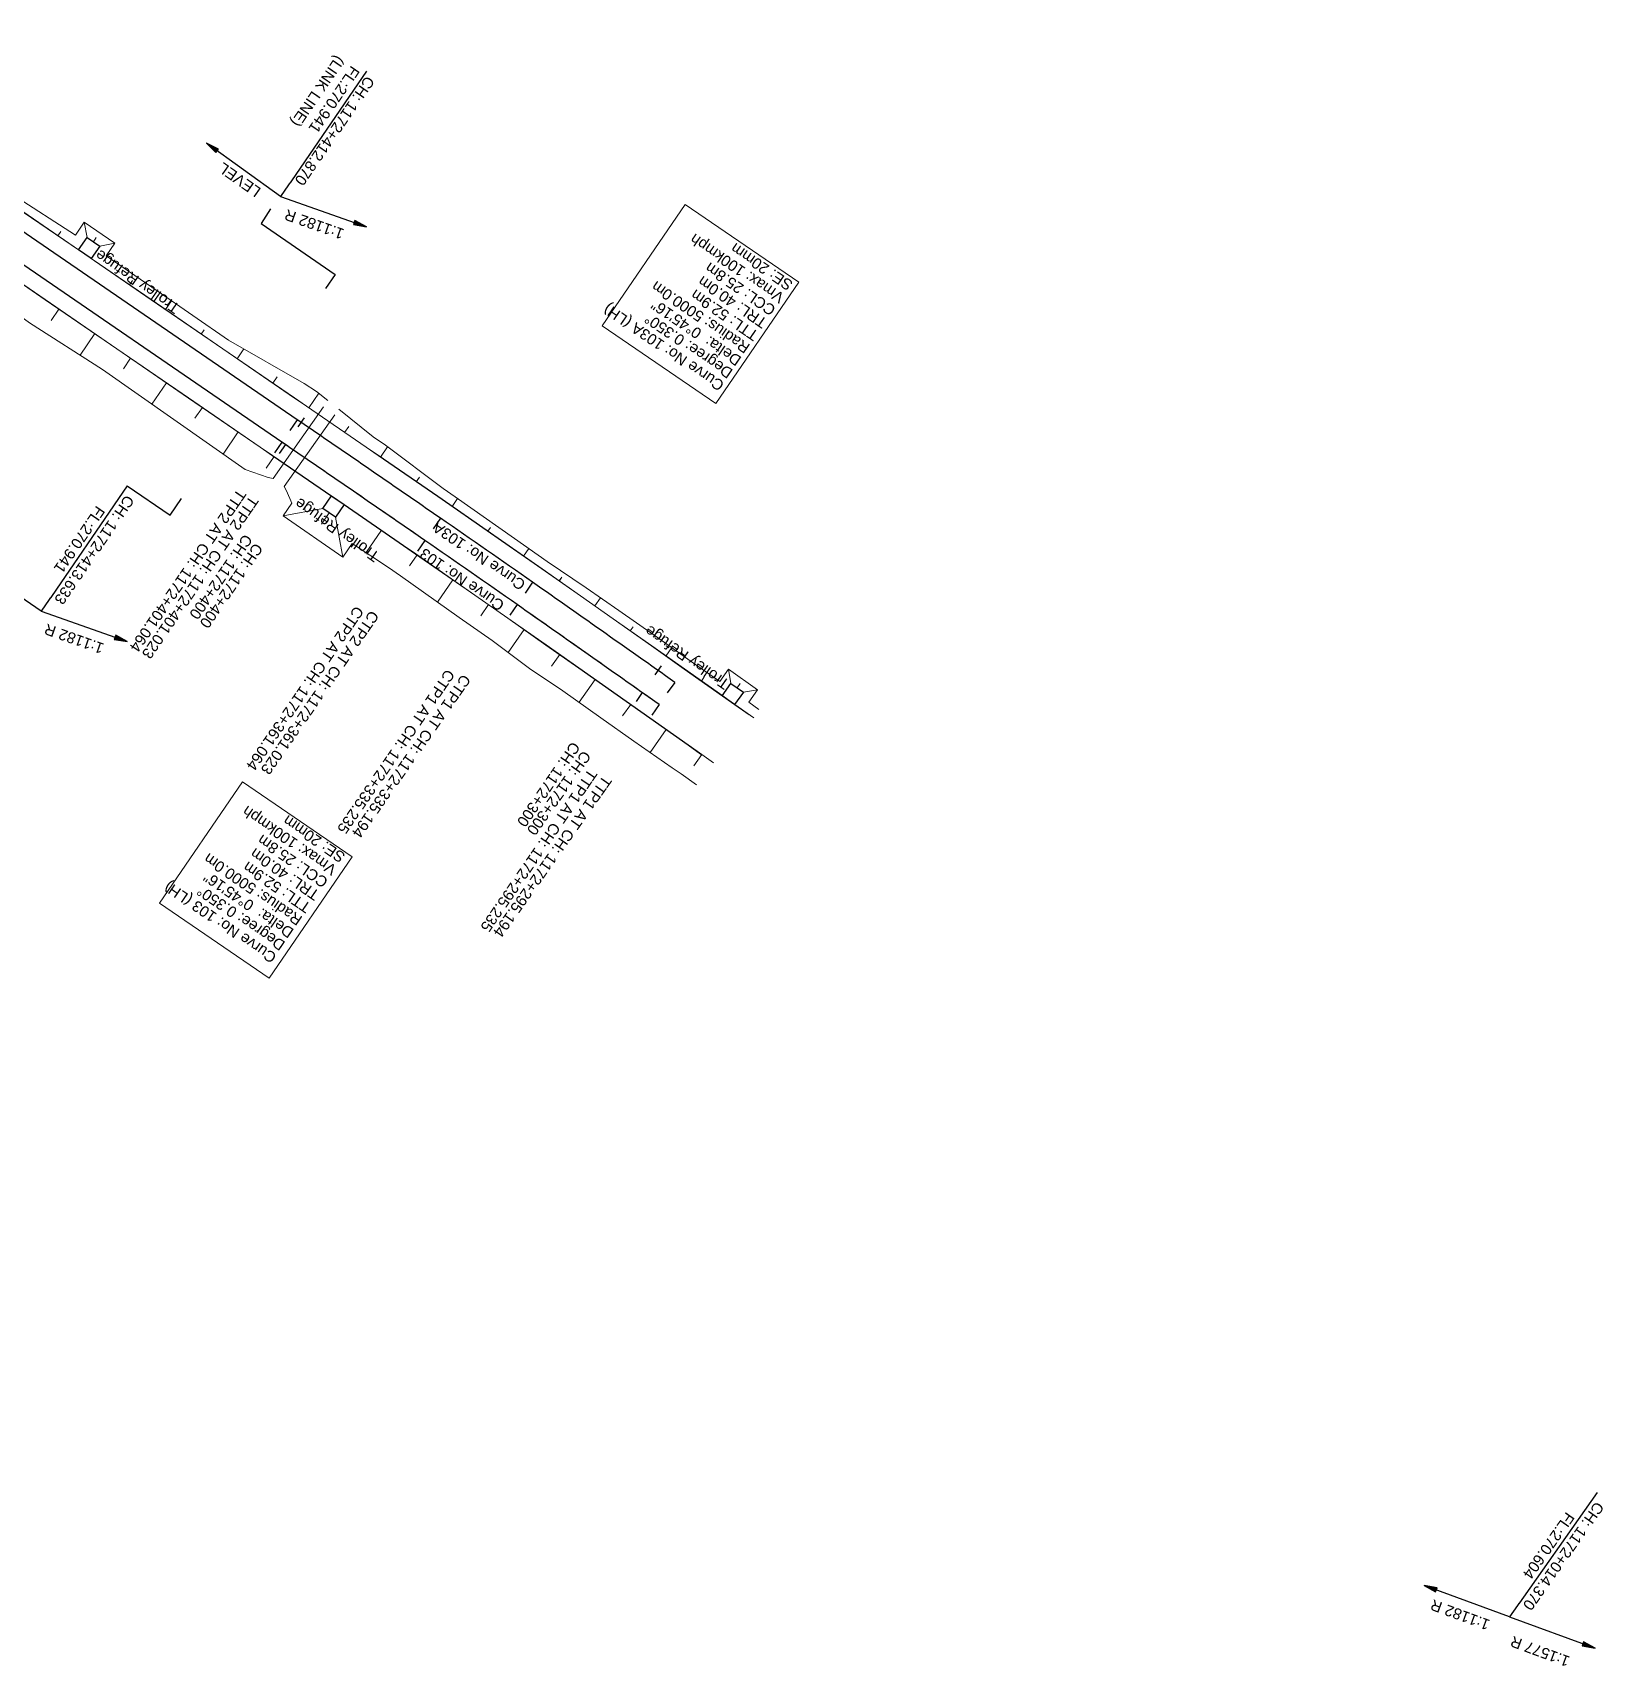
# Model space of a CAD drawing. Header units: metres. Extents: x 646784 to 658818, y 3369438 to 3378376.
# Drawn here: x 658456.6 to 658818.5, y 3369437.9 to 3369813.8 of the extents above; entities that cross this region are included whole.
import ezdxf

# ---------------------------------------------------------------- set-up
doc = ezdxf.new("R2010")
doc.units = ezdxf.units.M
doc.header["$MEASUREMENT"] = 0
doc.linetypes.add('CENTER2', pattern=[1.125, 0.75, -0.125, 0.125, -0.125])
for name, color, linetype, lineweight in [('C-ALIG-DG-SPIRAL', 1, 'CENTER2', 70), ('C-ALIG-LABL-DG', 1, 'Continuous', 25), ('C-ALIG-LABL-DG-MARK', 1, 'Continuous', 25), ('Proposed Curve_Details', 10, 'Continuous', 0), ('Proposed Curve_Details Connecting line', 10, 'Continuous', 0), ('PROPOSED DFCC TOE LINE', 239, 'Continuous', 0), ('PROPOSED DFCC TOE SLOPES', 239, 'Continuous', 0), ('PROPOSED DFCC TRACK', 1, 'Continuous', 0)]:
    doc.layers.add(name, color=color, linetype=linetype, lineweight=lineweight)
for name, color, linetype in [('LINK LINE', 190, 'Continuous'), ('PROPOSED DFCC FORMATION LINE', 187, 'Continuous'), ('Trolley Refuse', 10, 'Continuous')]:
    doc.layers.add(name, color=color, linetype=linetype)
doc.styles.add('Arial', font='arial.ttf')
doc.styles.add('Style-Arial', font='arial.ttf')

# ---------------------------------------------------------------- blocks, each defined once
blk = doc.blocks.new('Direction')
h = blk.add_hatch(color=256)
h.dxf.hatch_style = 1
h.paths.add_polyline_path([(-5.537, 0), (-4.745, -0.129), (-4.745, 0.135)])
blk.add_lwpolyline([(-5.537, 0), (-4.745, -0.129), (-4.745, 0.135)], close=True)
blk.add_lwpolyline([(0, 0), (-5.537, 0)])
blk = doc.blocks.new('Tick Hor')
blk.add_lwpolyline([(-0.5, 0), (0.5, 0)])

msp = doc.modelspace()

# ---------------------------------------------------------------- linework, layer by layer
at = {"layer": 'C-ALIG-LABL-DG', "color": 1, "linetype": 'Continuous', "lineweight": 25}
for p, q in [((658514.7316, 3369719.1123), (658513.3183, 3369717.0502)), ((658596.8558, 3369662.056), (658595.4155, 3369660.0126))]:
    msp.add_line(p, q, dxfattribs=at)
at = {"layer": 'C-ALIG-LABL-DG-MARK', "color": 1, "linetype": 'Continuous', "lineweight": 25}
for p, q in [((658513.8881, 3369719.6904), (658512.1921, 3369717.2159)), ((658546.8518, 3369697.0323), (658545.1459, 3369694.5646)), ((658568.0598, 3369682.2901), (658566.3412, 3369679.8312)), ((658600.7838, 3369659.2871), (658599.0554, 3369656.8351))]:
    msp.add_line(p, q, dxfattribs=at)
at = {"layer": 'LINK LINE', "linetype": 'Continuous', "lineweight": 30}
for p, q in [((658517.4554, 3369724.8226), (658515.7594, 3369722.348)), ((658550.4191, 3369702.1644), (658548.7132, 3369699.6967)), ((658571.6272, 3369687.4222), (658569.9085, 3369684.9633)), ((658604.3512, 3369664.4192), (658602.6227, 3369661.9672))]:
    msp.add_line(p, q, dxfattribs=at)
at = {"layer": 'LINK LINE', "linetype": 'Continuous', "lineweight": 30, "flags": 128}
msp.add_lwpolyline([(658517.4554, 3369724.8226), (658398.9816, 3369806.0251)], dxfattribs=at)
at = {"layer": 'LINK LINE', "color": 190, "lineweight": 0, "flags": 128}
msp.add_lwpolyline([(658451.8926, 3369776.6276), (658466.4242, 3369767.3036), (658468.4463, 3369770.2539), (658475.4847, 3369765.4298), (658473.4987, 3369762.5323), (658485.1926, 3369754.46), (658501.6501, 3369743.0954), (658519.0775, 3369733.1458), (658521.9127, 3369731.3248), (658524.4846, 3369729.2738)], dxfattribs=at)
at = {"layer": 'LINK LINE', "color": 190, "linetype": 'Continuous', "lineweight": 0, "flags": 128}
for points in [[(658462.3705, 3369767.1243), (658463.0323, 3369768.0898)], [(658469.0993, 3369766.7555), (658468.4463, 3369770.2539)], [(658470.5428, 3369765.7662), (658471.2046, 3369766.7317)], [(658471.9863, 3369764.7768), (658475.4847, 3369765.4298)], [(658478.8675, 3369755.8172), (658479.5675, 3369756.8385)], [(658487.1159, 3369750.1637), (658488.4968, 3369752.1783)], [(658495.3644, 3369744.5101), (658496.045, 3369745.5031)], [(658503.6129, 3369738.8566), (658505.149, 3369741.0978)], [(658511.8614, 3369733.203), (658512.8621, 3369734.663)], [(658511.8614, 3369733.203), (658512.8621, 3369734.663)], [(658520.1098, 3369727.5493), (658522.4202, 3369730.9201)], [(658520.1105, 3369727.5489), (658522.4216, 3369730.919)], [(658528.3577, 3369721.8934), (658529.3089, 3369723.2806)], [(658528.3587, 3369721.8927), (658529.3103, 3369723.2795)], [(658536.604, 3369716.2346), (658538.2437, 3369718.624)], [(658536.6087, 3369716.2314), (658538.2517, 3369718.618)], [(658544.8455, 3369710.5609), (658545.5541, 3369711.5901)], [(658544.8479, 3369710.5592), (658545.5572, 3369711.5879)], [(658553.0803, 3369704.8823), (658554.3372, 3369706.7051)], [(658553.089, 3369704.8763), (658554.351, 3369706.6953)], [(658561.3053, 3369699.1761), (658561.9132, 3369700.0524)], [(658561.3085, 3369699.1739), (658561.9173, 3369700.0495)], [(658569.5189, 3369693.4652), (658570.7165, 3369695.1876)], [(658569.5265, 3369693.4599), (658570.7283, 3369695.1794)], [(658577.7228, 3369687.731), (658578.3439, 3369688.6196)], [(658577.7277, 3369687.7276), (658578.3502, 3369688.6153)], [(658585.9149, 3369681.9858), (658587.2204, 3369683.8472)], [(658585.9191, 3369681.9828), (658587.2271, 3369683.8426)], [(658594.0985, 3369676.2299), (658594.7744, 3369677.1907)], [(658594.1007, 3369676.2283), (658594.7772, 3369677.1888)], [(658602.2761, 3369670.4697), (658603.6367, 3369672.4013)], [(658602.2771, 3369670.469), (658603.6383, 3369672.4001)], [(658610.4506, 3369664.7076), (658611.1254, 3369665.6648)], [(658610.4507, 3369664.7075), (658611.1255, 3369665.6647)], [(658617.2658, 3369664.1856), (658616.7032, 3369667.4362)], [(658618.696, 3369663.1774), (658619.3707, 3369664.1346)], [(658618.6961, 3369663.1773), (658619.3709, 3369664.1345)], [(658620.1265, 3369662.169), (658623.3772, 3369662.7315)]]:
    msp.add_lwpolyline(points, dxfattribs=at)
at = {"layer": 'LINK LINE', "linetype": 'Continuous', "lineweight": 30, "flags": 128}
for points in [[(658469.0993, 3369766.7555), (658471.9863, 3369764.7768), (658470.0076, 3369761.8898), (658467.1206, 3369763.8686)], [(658617.2658, 3369664.1856), (658620.1265, 3369662.169), (658618.1099, 3369659.3083), (658615.2492, 3369661.3249)]]:
    msp.add_lwpolyline(points, close=True, dxfattribs=at)
msp.add_lwpolyline([(658604.3512, 3369664.4192), (658603.2966, 3369665.1626), (658602.2419, 3369665.9061), (658601.1873, 3369666.6495), (658600.1326, 3369667.3929), (658599.0779, 3369668.1362), (658598.0232, 3369668.8795), (658596.9685, 3369669.6228), (658595.9137, 3369670.366), (658594.8588, 3369671.1091), (658593.8039, 3369671.8521), (658592.749, 3369672.5951), (658591.6939, 3369673.3379), (658590.6388, 3369674.0807), (658589.5836, 3369674.8233), (658588.5284, 3369675.5659), (658587.473, 3369676.3082), (658586.4175, 3369677.0505), (658585.3619, 3369677.7926), (658584.3063, 3369678.5345), (658583.2505, 3369679.2763), (658582.1945, 3369680.0179), (658581.1385, 3369680.7593), (658580.0823, 3369681.5005), (658579.026, 3369682.2415), (658577.9695, 3369682.9823), (658576.9129, 3369683.7229), (658575.8561, 3369684.4632), (658574.7991, 3369685.2034), (658573.742, 3369685.9432), (658572.6847, 3369686.6828), (658571.6272, 3369687.4222, 0.00129143), (658550.4191, 3369702.1644), (658549.3576, 3369702.898), (658548.296, 3369703.6314), (658547.2341, 3369704.3644), (658546.1721, 3369705.0973), (658545.1099, 3369705.8299), (658544.0476, 3369706.5622), (658542.9851, 3369707.2944), (658541.9224, 3369708.0263), (658540.8597, 3369708.7581), (658539.7968, 3369709.4896), (658538.7337, 3369710.2209), (658537.6705, 3369710.9521), (658536.6073, 3369711.6831), (658535.5439, 3369712.414), (658534.4804, 3369713.1447), (658533.4168, 3369713.8752), (658532.3531, 3369714.6056), (658531.2894, 3369715.3359), (658530.2255, 3369716.0661), (658529.1616, 3369716.7962), (658528.0976, 3369717.5262), (658527.0336, 3369718.2561), (658525.9695, 3369718.9859), (658524.9053, 3369719.7156), (658523.8411, 3369720.4453), (658522.7769, 3369721.1749), (658521.7126, 3369721.9045), (658520.6483, 3369722.634), (658519.584, 3369723.3636), (658518.5197, 3369724.0931), (658517.4554, 3369724.8226)], format="xyb", dxfattribs=at)
at = {"layer": 'Proposed Curve_Details'}
msp.add_lwpolyline([(658530.0631, 3369624.3128), (658510.962, 3369596.3871), (658485.7569, 3369613.6273), (658504.858, 3369641.553)], close=True, dxfattribs=at)
at = {"layer": 'Proposed Curve_Details Connecting line', "color": 190}
msp.add_lwpolyline([(658632.9265, 3369756.4502), (658613.8255, 3369728.5245), (658587.6332, 3369746.4399), (658606.7343, 3369774.3656)], close=True, dxfattribs=at)
at = {"layer": 'PROPOSED DFCC FORMATION LINE', "lineweight": 0, "flags": 128}
for points in [[(658621.4621, 3369656.9453), (658617.3985, 3369659.8098), (658615.3421, 3369661.2594), (658606.5116, 3369667.4843), (658598.9944, 3369672.7827), (658590.1581, 3369679.0043), (658582.6303, 3369684.2937), (658573.7753, 3369690.4959), (658566.2275, 3369695.7612), (658552.552, 3369705.2488), (658549.7788, 3369707.1645), (658536.0722, 3369716.6007), (658533.2947, 3369718.5079), (658519.5759, 3369727.9154), (658516.7977, 3369729.8196), (658500.3008, 3369741.1267), (658483.8038, 3369752.4338), (658467.3069, 3369763.7409), (658450.8099, 3369775.048)], [(658622.5019, 3369656.2735), (658617.4273, 3369659.8507), (658615.3709, 3369661.3003), (658606.5404, 3369667.5252), (658599.0232, 3369672.8235), (658590.1868, 3369679.0452), (658582.659, 3369684.3346), (658573.804, 3369690.5369), (658566.2561, 3369695.8023), (658552.5804, 3369705.2899), (658549.8072, 3369707.2057), (658536.1005, 3369716.6419), (658533.323, 3369718.5491), (658519.6042, 3369727.9567), (658516.826, 3369729.8609), (658500.3291, 3369741.168), (658483.8321, 3369752.475), (658467.3351, 3369763.7821), (658450.8382, 3369775.0892)], [(658610.5154, 3369647.7778), (658609.4475, 3369648.5306), (658607.391, 3369649.9802), (658598.5942, 3369656.1814), (658591.0447, 3369661.5025), (658582.2468, 3369667.6971), (658574.6924, 3369673.0051), (658565.8826, 3369679.1757), (658558.3125, 3369684.4565), (658544.6913, 3369693.9063), (658541.8883, 3369695.8426), (658528.2301, 3369705.2454), (658525.4206, 3369707.1745), (658511.7401, 3369716.5558), (658508.928, 3369718.4832), (658492.431, 3369729.7903), (658475.9341, 3369741.0974), (658459.4371, 3369752.4045), (658442.9401, 3369763.7116)], [(658613.2865, 3369645.8855), (658609.4763, 3369648.5715), (658607.4199, 3369650.0211), (658598.623, 3369656.2223), (658591.0735, 3369661.5434), (658582.2755, 3369667.738), (658574.7211, 3369673.0461), (658565.9113, 3369679.2167), (658558.341, 3369684.4975), (658544.7197, 3369693.9474), (658541.9167, 3369695.8838), (658528.2584, 3369705.2866), (658525.4489, 3369707.2157), (658511.7684, 3369716.597), (658508.9562, 3369718.5245), (658492.4593, 3369729.8316), (658475.9623, 3369741.1387), (658459.4654, 3369752.4458), (658442.9684, 3369763.7529)]]:
    msp.add_lwpolyline(points, dxfattribs=at)
at = {"layer": 'PROPOSED DFCC TOE LINE', "lineweight": 0}
for points in [[(658510.7737, 3369711.5166), (658505.4362, 3369713.3888), (658489.0517, 3369724.86), (658472.6725, 3369736.3389), (658455.8061, 3369747.1069), (658439.6249, 3369758.8747), (658423.4292, 3369770.6213), (658406.9399, 3369781.9396), (658390.9197, 3369793.9423), (658374.5912, 3369805.4952), (658371.8918, 3369807.1063), (658364.6702, 3369811.7747)], [(658516.2174, 3369705.6232), (658515.0164, 3369708.5026)]]:
    msp.add_lwpolyline(points, dxfattribs=at)
at = {"layer": 'PROPOSED DFCC TOE LINE', "lineweight": 0, "flags": 128}
for points in [[(658526.9975, 3369727.2697), (658534.9536, 3369720.9247), (658537.7274, 3369719.0106), (658551.0631, 3369709.0248), (658553.814, 3369707.0744), (658567.4186, 3369697.4719), (658574.987, 3369692.2295), (658583.9138, 3369686.1227), (658591.4953, 3369680.9054), (658600.3659, 3369674.729), (658607.8594, 3369669.3963), (658614.6934, 3369664.5851), (658616.7032, 3369667.4362), (658623.377, 3369662.7316), (658621.3444, 3369659.8481), (658623.6629, 3369658.1876)], [(658530.1171, 3369696.3808), (658527.9631, 3369693.2437), (658514.204, 3369702.6909), (658516.2174, 3369705.6232)], [(658523.3739, 3369704.3947), (658514.204, 3369702.6909)], [(658526.2593, 3369702.4136), (658527.9631, 3369693.2437)], [(658609.307, 3369640.807), (658605.7945, 3369643.3487), (658603.7281, 3369644.784), (658594.8883, 3369650.9243), (658587.3459, 3369656.2531), (658578.5807, 3369662.4854), (658570.913, 3369667.6194), (658562.3069, 3369674.0599), (658554.7375, 3369679.3217), (658541.2274, 3369688.8957), (658538.4551, 3369690.8693), (658530.1171, 3369696.3808)]]:
    msp.add_lwpolyline(points, dxfattribs=at)
at = {"layer": 'PROPOSED DFCC TOE SLOPES', "linetype": 'Continuous', "lineweight": 0, "flags": 128}
for points in [[(658462.6184, 3369750.2847), (658460.8241, 3369747.6667)], [(658470.8669, 3369744.6311), (658467.463, 3369739.6648)], [(658479.1154, 3369738.9776), (658477.4592, 3369736.5613)], [(658487.3638, 3369733.324), (658483.9927, 3369728.4055)], [(658495.6123, 3369727.6705), (658493.8978, 3369725.169)], [(658503.8608, 3369722.0169), (658500.3755, 3369716.932)], [(658512.1089, 3369716.3635), (658510.2863, 3369713.7051)], [(658524.8166, 3369703.4042), (658523.0047, 3369700.7679)], [(658536.8314, 3369699.3847), (658533.3085, 3369694.2713)], [(658545.0587, 3369693.7122), (658543.3108, 3369691.1851)], [(658553.269, 3369688.0163), (658549.7067, 3369682.8868)], [(658561.4744, 3369682.3117), (658559.673, 3369679.7274)], [(658569.6648, 3369676.5876), (658565.9739, 3369671.3155)], [(658577.8477, 3369670.8492), (658575.9673, 3369668.1717)], [(658586.0241, 3369665.0987), (658582.3156, 3369659.8298)], [(658594.1979, 3369659.3412), (658592.3329, 3369656.6943)], [(658602.3709, 3369653.5803), (658598.6546, 3369648.3082)], [(658610.5442, 3369647.8187), (658608.6987, 3369645.2006)]]:
    msp.add_lwpolyline(points, dxfattribs=at)
at = {"layer": 'PROPOSED DFCC TRACK', "color": 12, "flags": 128}
msp.add_lwpolyline([(658600.7838, 3369659.2871), (658600.7836, 3369659.2873), (658596.6968, 3369662.1681), (658592.6098, 3369665.0483), (658588.522, 3369667.9275), (658584.4331, 3369670.8051), (658580.3428, 3369673.6808), (658576.2507, 3369676.5538), (658572.1564, 3369679.4238), (658568.0596, 3369682.2903, 0.00129139), (658546.8521, 3369697.0321), (658542.7378, 3369699.8734), (658538.6211, 3369702.711), (658534.5023, 3369705.5456), (658530.3816, 3369708.3776), (658526.2596, 3369711.2076), (658522.1365, 3369714.036), (658518.0126, 3369716.8633), (658513.8884, 3369719.6902), (658376.5127, 3369813.8482)], format="xyb", dxfattribs=at)
at = {"layer": 'PROPOSED DFCC TRACK', "linetype": 'Continuous', "flags": 128}
for points, elevation in [([(658523.5255, 3369727.8192), (658511.8863, 3369711.3153), (658510.7737, 3369711.5166)], 270.8202), ([(658526.0924, 3369725.987), (658514.4532, 3369709.483), (658515.0164, 3369708.5026)], 270.8122)]:
    msp.add_lwpolyline(points, dxfattribs=dict(at, elevation=elevation))
at = {"layer": 'Trolley Refuse'}
msp.add_lwpolyline([(658525.355, 3369707.2801), (658528.2404, 3369705.299), (658526.2593, 3369702.4136), (658523.3739, 3369704.3947)], close=True, dxfattribs=at)

# ---------------------------------------------------------------- block references
at = {"layer": 'C-ALIG-LABL-DG', "color": 1, "linetype": 'Continuous', "lineweight": 25, "xscale": 3.789791541545083, "yscale": 3.789791541545083, "zscale": 3.789791541545083, "rotation": 325.5730725150333}
msp.add_blockref('Direction', (658458.5455, 3369680.7585), dxfattribs=at)
at = {"layer": 'LINK LINE', "linetype": 'Continuous', "lineweight": 30}
for p, xscale, yscale, zscale, rotation in [((658518.3328, 3369724.2212), 2.500000000000004, 2.500000000000004, 2.500000000000004, 235.5729110091209), ((658600.4566, 3369667.1645), 2.5, 2.5, 2.5, 234.8219851569421)]:
    msp.add_blockref('Tick Hor', p, dxfattribs=dict(at, xscale=xscale, yscale=yscale, zscale=zscale, rotation=rotation))

# ---------------------------------------------------------------- texts
at = {"layer": 'C-ALIG-LABL-DG', "color": 1, "linetype": 'Continuous', "lineweight": 25, "char_height": 2.5, "style": 'Arial', "bg_fill": 3, "box_fill_scale": 1.04, "bg_fill_color": 256, "bg_fill_true_color": 13158600, "bg_fill_transparency": 0}
for s, insert, width, attachment_point, rotation in [('CH: 1172+014.370\\PFL:270.604', (658807.1552, 3369464.6386), 29.368196, 5, 234.818733), ('1:1182 R', (658792.152, 3369448.685), 13.8875, 7, 159.818733), ('1:1577 R', (658797.2437, 3369445.159), 13.8875, 9, 159.818733)]:
    msp.add_mtext(s, dxfattribs=dict(at, insert=insert, width=width, attachment_point=attachment_point, rotation=rotation))
at = {"layer": 'LINK LINE', "linetype": 'Continuous', "lineweight": 30, "style": 'Style-Arial'}
for p in [(658490.6653, 3369751.0723), (658617.1631, 3369664.6467)]:
    msp.add_text('Trolley Refuge', height=2.5, rotation=145, dxfattribs=at).set_placement(p)
at = {"layer": 'LINK LINE', "linetype": 'Continuous', "lineweight": 0, "style": 'Style-Arial'}
msp.add_text('Curve No: 103A', height=2.5, rotation=145.628033, dxfattribs=at).set_placement((658570.2338, 3369687.4739))
at = {"layer": 'Proposed Curve_Details', "insert": (658528.7534, 3369624.8444), "char_height": 2.5, "attachment_point": 7, "rotation": 145.628033, "line_spacing_factor": 0.84, "style": 'Style-Arial'}
msp.add_mtext('Curve No: 103 (LH)\\PDegree: 0.350%%D\\PDelta:  0%%D45\'16"\\PRadius: 5000.0m\\PTTL: 52.9m\\PTRL: 40.0m\\PCCL: 25.8m\\PVmax: 100kmph\\PSE: 20mm', dxfattribs=at)
at = {"layer": 'Proposed Curve_Details Connecting line', "color": 190, "insert": (658631.7749, 3369756.4458), "char_height": 2.5, "attachment_point": 7, "rotation": 145.628033, "line_spacing_factor": 0.84, "style": 'Style-Arial'}
msp.add_mtext('Curve No: 103A (LH)\\PDegree: 0.350%%D\\PDelta:  0%%D45\'16"\\PRadius: 5000.0m\\PTTL: 52.9m\\PTRL: 40.0m\\PCCL: 25.8m\\PVmax: 100kmph\\PSE: 20mm', dxfattribs=at)
at = {"layer": 'Trolley Refuse', "style": 'Style-Arial'}
for s, rotation, p in [('Trolley Refuge', 145, (658536.6089, 3369693.9741)), ('Curve No: 103', 145.628033, (658565.3576, 3369682.7133))]:
    msp.add_text(s, height=2.5, rotation=rotation, dxfattribs=at).set_placement(p)

# ---------------------------------------------------------------- next in the draw order: linework, layer by layer
at = {"layer": 'C-ALIG-LABL-DG', "color": 1, "linetype": 'Continuous', "lineweight": 25}
msp.add_line((658816.6266, 3369478.0745), (658796.4609, 3369449.4679), dxfattribs=at)

# ---------------------------------------------------------------- next in the draw order: block references
for xscale, yscale, zscale, rotation in [(3.789791541545083, 3.789791541545083, 3.789791541545083, 339.8187329999702), (3.789791541545082, 3.789791541545082, 3.789791541545082, 159.8187329999703)]:
    msp.add_blockref('Direction', (658796.4609, 3369449.4679), dxfattribs=dict(at, xscale=xscale, yscale=yscale, zscale=zscale, rotation=rotation))

# ---------------------------------------------------------------- next in the draw order: texts
at = {"layer": 'C-ALIG-LABL-DG', "color": 1, "linetype": 'Continuous', "lineweight": 25, "char_height": 2.5, "style": 'Arial', "bg_fill": 3, "box_fill_scale": 1.04, "bg_fill_color": 256, "bg_fill_true_color": 13158600, "bg_fill_transparency": 0}
for s, insert, width, attachment_point, rotation in [('CH: 1172+413.633\\PFL:270.941', (658469.0368, 3369696.0652), 29.376808, 5, 235.573073), ('1:1182 R', (658459.8185, 3369677.9997), 13.8875, 9, 160.573073)]:
    msp.add_mtext(s, dxfattribs=dict(at, insert=insert, width=width, attachment_point=attachment_point, rotation=rotation))
at = {"layer": 'LINK LINE', "linetype": 'Continuous', "lineweight": 0, "insert": (658568.9015, 3369631.6098), "char_height": 2.5, "width": 23.37628, "attachment_point": 6, "rotation": 235.573073, "style": 'Arial', "bg_fill": 3, "box_fill_scale": 1.04, "bg_fill_color": 256, "bg_fill_true_color": 13158600, "bg_fill_transparency": 0}
msp.add_mtext('CH: 1172+300', dxfattribs=at)

# ---------------------------------------------------------------- next in the draw order: linework, layer by layer
at = {"layer": 'C-ALIG-DG-SPIRAL', "color": 1, "linetype": 'Continuous', "lineweight": 30, "flags": 128}
msp.add_lwpolyline([(658600.7838, 3369659.2871), (658599.7292, 3369660.0306), (658598.6746, 3369660.774), (658597.6199, 3369661.5174), (658596.5653, 3369662.2608), (658595.5106, 3369663.0041), (658594.4559, 3369663.7474), (658593.4011, 3369664.4907), (658592.3463, 3369665.2339), (658591.2915, 3369665.977), (658590.2366, 3369666.72), (658589.1816, 3369667.463), (658588.1266, 3369668.2059), (658587.0715, 3369668.9486), (658586.0163, 3369669.6913), (658584.961, 3369670.4338), (658583.9056, 3369671.1762), (658582.8502, 3369671.9184), (658581.7946, 3369672.6605), (658580.7389, 3369673.4024), (658579.6831, 3369674.1442), (658578.6272, 3369674.8858), (658577.5712, 3369675.6272), (658576.515, 3369676.3684), (658575.4586, 3369677.1094), (658574.4022, 3369677.8502), (658573.3455, 3369678.5908), (658572.2887, 3369679.3312), (658571.2318, 3369680.0713), (658570.1746, 3369680.8111), (658569.1173, 3369681.5508), (658568.0598, 3369682.2901, 0.00129143), (658546.8518, 3369697.0323), (658545.7903, 3369697.7659), (658544.7287, 3369698.4992), (658543.6668, 3369699.2323), (658542.6048, 3369699.9652), (658541.5426, 3369700.6978), (658540.4803, 3369701.4301), (658539.4178, 3369702.1623), (658538.3551, 3369702.8942), (658537.2924, 3369703.6259), (658536.2295, 3369704.3575), (658535.1664, 3369705.0888), (658534.1032, 3369705.82), (658533.04, 3369706.551), (658531.9766, 3369707.2819), (658530.9131, 3369708.0126), (658529.8495, 3369708.7431), (658528.7858, 3369709.4735), (658527.7221, 3369710.2038), (658526.6582, 3369710.934), (658525.5943, 3369711.6641), (658524.5303, 3369712.3941), (658523.4663, 3369713.124), (658522.4022, 3369713.8538), (658521.338, 3369714.5835), (658520.2738, 3369715.3132), (658519.2096, 3369716.0428), (658518.1453, 3369716.7724), (658517.081, 3369717.5019), (658516.0167, 3369718.2315), (658514.9524, 3369718.961), (658513.8881, 3369719.6904), (658376.5129, 3369813.8481)], format="xyb", dxfattribs=at)
at = {"layer": 'C-ALIG-LABL-DG', "color": 1, "linetype": 'Continuous', "lineweight": 25}
msp.add_line((658478.333, 3369709.6281), (658458.5455, 3369680.7585), dxfattribs=at)

# ---------------------------------------------------------------- next in the draw order: block references
at = {"layer": 'C-ALIG-LABL-DG', "color": 1, "linetype": 'Continuous', "lineweight": 25, "xscale": 3.789791541545077, "yscale": 3.789791541545077, "zscale": 3.789791541545077, "rotation": 160.5730725150334}
msp.add_blockref('Direction', (658458.5455, 3369680.7585), dxfattribs=at)

# ---------------------------------------------------------------- next in the draw order: texts
at = {"layer": 'C-ALIG-LABL-DG', "color": 1, "linetype": 'Continuous', "lineweight": 25, "insert": (658563.3907, 3369606.2422), "char_height": 2.5, "width": 44.550921, "attachment_point": 6, "rotation": 234.818733, "style": 'Arial', "bg_fill": 3, "box_fill_scale": 1.04, "bg_fill_color": 256, "bg_fill_true_color": 13158600, "bg_fill_transparency": 0}
msp.add_mtext('TTP1 AT CH: 1172+295.194', dxfattribs=at)

# ---------------------------------------------------------------- next in the draw order: texts
at = {"layer": 'C-ALIG-LABL-DG', "color": 1, "linetype": 'Continuous', "lineweight": 25, "insert": (658530.8792, 3369629.096), "char_height": 2.5, "width": 44.850614, "attachment_point": 6, "rotation": 235.047916, "style": 'Arial', "bg_fill": 3, "box_fill_scale": 1.04, "bg_fill_color": 256, "bg_fill_true_color": 13158600, "bg_fill_transparency": 0}
msp.add_mtext('CTP1 AT CH: 1172+335.194', dxfattribs=at)
at = {"layer": 'LINK LINE', "linetype": 'Continuous', "lineweight": 0, "char_height": 2.5, "style": 'Arial', "bg_fill": 3, "box_fill_scale": 1.04, "bg_fill_color": 256, "bg_fill_true_color": 13158600, "bg_fill_transparency": 0}
for s, insert, width, attachment_point, rotation in [('\\pxql;CH: 1172+412.870\\PFL:270.941\\P(LINK LINE)', (658513.5079, 3369780.9452), 30.319812, 6, 235.573073), ('CH: 1172+400', (658506.2872, 3369698.0045), 22.502814, 4, 235.572923)]:
    msp.add_mtext(s, dxfattribs=dict(at, insert=insert, width=width, attachment_point=attachment_point, rotation=rotation))

# ---------------------------------------------------------------- next in the draw order: linework, layer by layer
at = {"layer": 'C-ALIG-LABL-DG', "color": 190, "linetype": 'Continuous', "lineweight": 25}
msp.add_line((658533.3917, 3369805.0327), (658513.6043, 3369776.163), dxfattribs=at)

# ---------------------------------------------------------------- next in the draw order: block references
at = {"layer": 'LINK LINE', "linetype": 'Continuous', "lineweight": 0, "xscale": 3.789791541545081, "yscale": 3.789791541545081, "zscale": 3.789791541545081}
for rotation in [324.2124532878393, 160.5730730746116]:
    msp.add_blockref('Direction', (658513.6043, 3369776.163), dxfattribs=dict(at, rotation=rotation))

# ---------------------------------------------------------------- next in the draw order: texts
at = {"layer": 'C-ALIG-LABL-DG', "color": 1, "linetype": 'Continuous', "lineweight": 25, "insert": (658509.9465, 3369643.6469), "char_height": 2.5, "width": 44.860948, "attachment_point": 6, "rotation": 235.343889, "style": 'Arial', "bg_fill": 3, "box_fill_scale": 1.04, "bg_fill_color": 256, "bg_fill_true_color": 13158600, "bg_fill_transparency": 0}
msp.add_mtext('CTP2 AT CH: 1172+361.023', dxfattribs=at)
at = {"layer": 'LINK LINE', "linetype": 'Continuous', "lineweight": 0, "insert": (658560.5061, 3369607.4455), "char_height": 2.5, "width": 44.550921, "attachment_point": 6, "rotation": 235.573073, "style": 'Arial', "bg_fill": 3, "box_fill_scale": 1.04, "bg_fill_color": 256, "bg_fill_true_color": 13158600, "bg_fill_transparency": 0}
msp.add_mtext('TTP1 AT CH: 1172+295.235', dxfattribs=at)

# ---------------------------------------------------------------- next in the draw order: texts
at = {"layer": 'C-ALIG-LABL-DG', "color": 1, "linetype": 'Continuous', "lineweight": 25, "char_height": 2.5, "style": 'Arial', "bg_fill": 3, "box_fill_scale": 1.04, "bg_fill_color": 256, "bg_fill_true_color": 13158600, "bg_fill_transparency": 0}
for s, insert, width, attachment_point, rotation in [('TTP2 AT CH: 1172+401.023', (658482.569, 3369670.2683), 44.561255, 6, 235.573073), ('CH: 1172+300', (658584.1923, 3369648.1926), 22.502814, 4, 234.821985)]:
    msp.add_mtext(s, dxfattribs=dict(at, insert=insert, width=width, attachment_point=attachment_point, rotation=rotation))
at = {"layer": 'LINK LINE', "linetype": 'Continuous', "lineweight": 0, "char_height": 2.5, "style": 'Arial', "bg_fill": 3, "box_fill_scale": 1.04, "bg_fill_color": 256, "bg_fill_true_color": 13158600, "bg_fill_transparency": 0}
for s, insert, width, attachment_point, rotation in [('LEVEL', (658500.4286, 3369784.1513), 11.826113, 9, 144.8187), ('CTP1 AT CH: 1172+335.235', (658527.5295, 3369630.0316), 44.550921, 6, 235.573073)]:
    msp.add_mtext(s, dxfattribs=dict(at, insert=insert, width=width, attachment_point=attachment_point, rotation=rotation))

# ---------------------------------------------------------------- next in the draw order: linework, layer by layer
at = {"layer": 'C-ALIG-LABL-DG', "color": 190, "linetype": 'Continuous', "lineweight": 25}
msp.add_lwpolyline([(658511.3272, 3369773.3238), (658509.1142, 3369769.9345), (658526.1522, 3369758.2566), (658523.9377, 3369755.0257)], dxfattribs=at)

# ---------------------------------------------------------------- next in the draw order: texts
at = {"layer": 'LINK LINE', "linetype": 'Continuous', "lineweight": 0, "insert": (658506.5968, 3369644.5824), "char_height": 2.5, "width": 44.550921, "attachment_point": 6, "rotation": 235.573073, "style": 'Arial', "bg_fill": 3, "box_fill_scale": 1.04, "bg_fill_color": 256, "bg_fill_true_color": 13158600, "bg_fill_transparency": 0}
msp.add_mtext('CTP2 AT CH: 1172+361.064', dxfattribs=at)

# ---------------------------------------------------------------- next in the draw order: texts
at = {"layer": 'C-ALIG-LABL-DG', "color": 190, "linetype": 'Continuous', "lineweight": 25, "insert": (658515.0938, 3369773.326), "char_height": 2.5, "width": 13.8875, "attachment_point": 9, "rotation": 160.573073, "style": 'Arial', "bg_fill": 3, "box_fill_scale": 1.04, "bg_fill_color": 256, "bg_fill_true_color": 13158600, "bg_fill_transparency": 0}
msp.add_mtext('1:1182 R', dxfattribs=at)
at = {"layer": 'LINK LINE', "linetype": 'Continuous', "lineweight": 0, "insert": (658479.7413, 3369671.812), "char_height": 2.5, "width": 44.550921, "attachment_point": 6, "rotation": 235.573073, "style": 'Arial', "bg_fill": 3, "box_fill_scale": 1.04, "bg_fill_color": 256, "bg_fill_true_color": 13158600, "bg_fill_transparency": 0}
msp.add_mtext('TTP2 AT CH: 1172+401.064', dxfattribs=at)

# ---------------------------------------------------------------- next in the draw order: linework, layer by layer
at = {"layer": 'C-ALIG-LABL-DG', "color": 1, "linetype": 'Continuous', "lineweight": 25}
msp.add_lwpolyline([(658478.333, 3369709.6281), (658488.1909, 3369702.8714), (658490.7959, 3369706.6721)], dxfattribs=at)

# ---------------------------------------------------------------- next in the draw order: texts
at = {"layer": 'C-ALIG-LABL-DG', "color": 1, "linetype": 'Continuous', "lineweight": 25, "insert": (658508.6744, 3369695.9648), "char_height": 2.5, "width": 22.502814, "attachment_point": 4, "rotation": 235.572911, "style": 'Arial', "bg_fill": 3, "box_fill_scale": 1.04, "bg_fill_color": 256, "bg_fill_true_color": 13158600, "bg_fill_transparency": 0}
msp.add_mtext('CH: 1172+400', dxfattribs=at)

doc.saveas('drawing.dxf')
